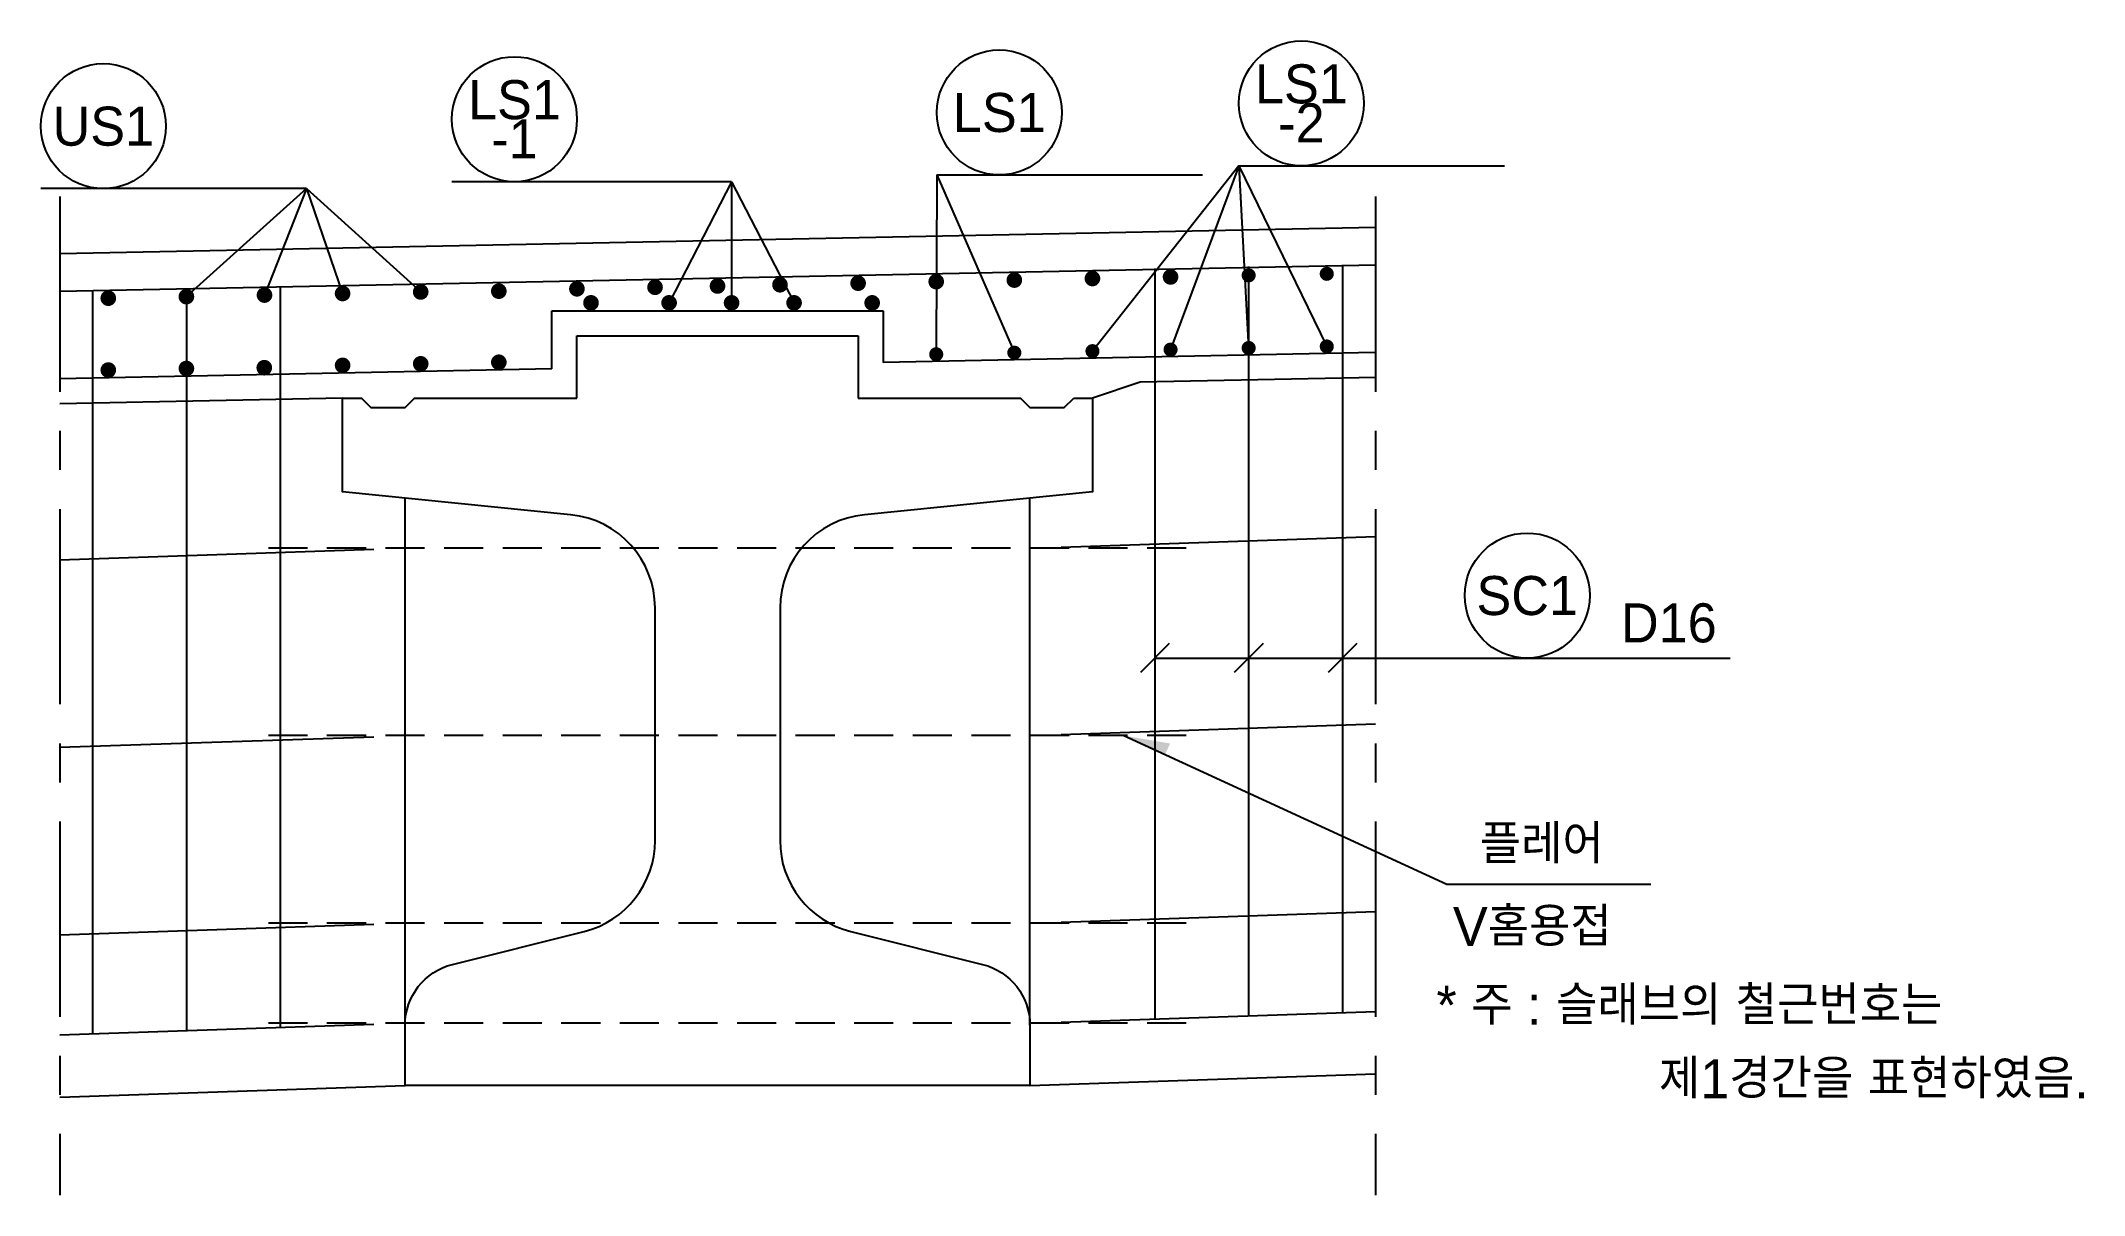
# Model space of a CAD drawing. Extents: x -2166 to 4374, y -3055 to 640.
import ezdxf
from ezdxf.enums import TextEntityAlignment as Align

# ---------------------------------------------------------------- set-up
doc = ezdxf.new("R2010")
doc.units = 0
doc.header["$LTSCALE"] = 500
doc.linetypes.add('CENTER', pattern=[2, 1.25, -0.25, 0.25, -0.25])
doc.linetypes.add('HIDDEN', pattern=[0.375, 0.25, -0.125])
doc.layers.get('0').update_dxf_attribs({"linetype": 'CONTINUOUS'})
doc.styles.add('GHS', font='djdg.shx', dxfattribs={"bigfont": 'ghs.shx'})

# ---------------------------------------------------------------- blocks, each defined once
blk = doc.blocks.new('arw1')
at = {"color": 1}
blk.add_solid([(0, 0), (2.9, 0.78), (2.9, 0)], dxfattribs=at)

msp = doc.modelspace()

# ---------------------------------------------------------------- linework, layer by layer
at = {"color": 1}
for p, q in [((701.9, 210.4), (700, -363.5)), ((701.9, 210.4), (950, -358.5)), ((701.9, 210.4), (1551.9, 210.4)), ((1668.8, 239.5), (1200, -353.5)), ((1668.8, 239.5), (1450, -348.5)), ((1668.8, 239.5), (1700, -343.5)), ((1668.8, 239.5), (1950, -338.5)), ((1668.8, 239.5), (2518.8, 239.5)), ((-1315.8, 166.6), (-2165.8, 166.6)), ((-1315.8, 166.6), (-1700, -179)), ((-1315.8, 166.6), (-1450, -174)), ((-1315.8, 166.6), (-1200, -169)), ((-1315.8, 166.6), (-950, -164)), ((45, 188.9), (-849.9, 188.9)), ((45, 188.9), (-155, -198.9)), ((45, 188.9), (45, -198.9)), ((45, 188.9), (245, -198.9)), ((1446, -1289.6), (1354, -1381.6)), ((1746, -1289.6), (1654, -1381.6)), ((2046, -1289.6), (1954, -1381.6)), ((1400, -1335.6), (2391.6, -1335.6)), ((2391.6, -1335.6), (3241.6, -1335.6)), ((1300.6, -1584), (2334.6, -2059.7)), ((2334.6, -2059.7), (2987.1, -2059.7))]:
    msp.add_line(p, q, dxfattribs=at)
at = {"color": 1, "linetype": 'CENTER'}
for p, q in [((-2105.6, 141.3), (-2105.6, -3054.6)), ((2105.6, 141.3), (2105.6, -3054.6))]:
    msp.add_line(p, q, dxfattribs=at)
at = {"color": 4}
for p, q in [((2105.6, 42.1), (-2105.6, -42.1)), ((-450, -504), (-450, -304)), ((-450, -304), (450, -304)), ((450, -304), (450, -504)), ((1353.2, -452.9), (1200, -504)), ((2105.6, -437.9), (1353.2, -452.9)), ((-1200, -504), (-2105.6, -522.1)), ((-1000, -2510.2), (-1000, -824)), ((1000, -2510.2), (1000, -824)), ((1000, -2704), (2105.6, -2666.6)), ((-2105.6, -2741.4), (-1000, -2704))]:
    msp.add_line(p, q, dxfattribs=at)
at = {"color": 6}
for p, q in [((2105.6, -77.9), (-2105.6, -162.1)), ((2105.6, -77.9), (-2105.6, -162.1)), ((2105.6, -77.9), (-2105.6, -162.1)), ((1400, -89), (1400, -2490.5)), ((1700, -83), (1700, -2480.3)), ((2000, -77), (2000, -2470.2)), ((-2000, -160), (-2000, -2537.8)), ((-1700, -154), (-1700, -2527.7)), ((-1400, -148), (-1400, -2517.5)), ((-530, -410.6), (-530, -224)), ((-530, -224), (530, -224)), ((530, -224), (530, -389.4)), ((2104, -357.9), (530, -389.4)), ((-530, -410.6), (-2105.6, -442.1)), ((1100, -980.6), (2105.6, -946.6)), ((-2105.6, -1021.4), (-1100, -987.4)), ((1100, -1580.6), (2105.6, -1546.6)), ((-2105.6, -1621.4), (-1100, -1587.4)), ((1100, -2180.6), (2105.6, -2146.6)), ((-2105.6, -2221.4), (-1100, -2187.4)), ((1100, -2500.6), (2105.6, -2466.6)), ((-2105.6, -2541.4), (-1100, -2507.4))]:
    msp.add_line(p, q, dxfattribs=at)
at = {"color": 6, "linetype": 'HIDDEN'}
for p, q in [((1500, -984), (-1500, -984)), ((1500, -1584), (-1500, -1584)), ((1500, -2184), (-1500, -2184)), ((1500, -2504), (-1500, -2504))]:
    msp.add_line(p, q, dxfattribs=at)
at = {"color": 7}
for points, const_width in [([(-462.5, -154, 1), (-437.5, -154, 1)], 25), ([(-212.5, -149, 1), (-187.5, -149, 1)], 25), ([(-12.5, -145, 1), (12.5, -145, 1)], 25), ([(187.5, -141, 1), (212.5, -141, 1)], 25), ([(437.5, -136, 1), (462.5, -136, 1)], 25), ([(687.5, -131, 1), (712.5, -131, 1)], 25), ([(937.5, -126, 1), (962.5, -126, 1)], 25), ([(1187.5, -121, 1), (1212.5, -121, 1)], 25), ([(1437.5, -116, 1), (1462.5, -116, 1)], 25), ([(1688.8, -111, 1), (1711.3, -111, 1)], 22.5), ([(1938.8, -106, 1), (1961.3, -106, 1)], 22.5), ([(-1962.5, -184, 1), (-1937.5, -184, 1)], 25), ([(-1712.5, -179, 1), (-1687.5, -179, 1)], 25), ([(-1462.5, -174, 1), (-1437.5, -174, 1)], 25), ([(-1212.5, -169, 1), (-1187.5, -169, 1)], 25), ([(-962.5, -164, 1), (-937.5, -164, 1)], 25), ([(-712.5, -161.5, 1), (-687.5, -161.5, 1)], 25), ([(-417.5, -199, 1), (-392.5, -199, 1)], 25), ([(-167.5, -198.9, 1), (-142.5, -198.9, 1)], 25), ([(32.5, -198.9, 1), (57.5, -198.9, 1)], 25), ([(232.5, -198.9, 1), (257.5, -198.9, 1)], 25), ([(482.5, -199, 1), (507.5, -199, 1)], 25), ([(1438.8, -348.5, 1), (1461.3, -348.5, 1)], 22.5), ([(1688.8, -343.5, 1), (1711.3, -343.5, 1)], 22.5), ([(1938.8, -338.5, 1), (1961.3, -338.5, 1)], 22.5), ([(-1962.5, -414, 1), (-1937.5, -414, 1)], 25), ([(-1712.5, -409, 1), (-1687.5, -409, 1)], 25), ([(-1463.2, -406.5, 1), (-1438.2, -406.5, 1)], 25), ([(-1212.5, -399, 1), (-1187.5, -399, 1)], 25), ([(-962.5, -394, 1), (-937.5, -394, 1)], 25), ([(-712.5, -389, 1), (-687.5, -389, 1)], 25), ([(688.7, -363.5, 1), (711.2, -363.5, 1)], 22.5), ([(938.8, -358.5, 1), (961.3, -358.5, 1)], 22.5), ([(1188.8, -353.5, 1), (1211.3, -353.5, 1)], 22.5)]:
    msp.add_lwpolyline(points, format="xyb", close=True, dxfattribs=dict(at, const_width=const_width))
at = {"color": 4}
msp.add_lwpolyline([(1140, -504), (1200, -504), (1200, -804), (470.1, -877, 0.385314), (200, -1175.5), (200, -1919.8, 0.344151), (427.2, -2210.8), (848.5, -2316.1, -0.344151), (1000, -2510.2), (1000, -2704), (-1000, -2704), (-1000, -2510.2, -0.344151), (-848.5, -2316.1), (-427.2, -2210.8, 0.344151), (-200, -1919.8), (-200, -1175.5, 0.385314), (-470.1, -877), (-1200, -804), (-1200, -504), (-1140, -504), (-1110, -534), (-1000, -534), (-970, -504), (-450, -504)], format="xyb", dxfattribs=at)
msp.add_lwpolyline([(450, -504), (970, -504), (1000, -534), (1110, -534), (1140, -504)], dxfattribs=at)
at = {"color": 1}
for centre in [(-649.9, 388.9), (901.9, 410.4), (1868.8, 439.5), (-1965.8, 366.6), (2591.6, -1135.6)]:
    msp.add_circle(centre, 200, dxfattribs=at)

# ---------------------------------------------------------------- block references
at = {"color": 7, "xscale": 49.99999999998725, "yscale": 50, "zscale": 49.99999999998545, "rotation": 335.2965939248003}
msp.add_blockref('arw1', (1300.6, -1584), dxfattribs=at)

# ---------------------------------------------------------------- texts
at = {"color": 7, "style": 'GHS'}
for p in [(1868.8, 439.5), (-649.9, 388.9)]:
    msp.add_text('LS1', height=125, dxfattribs=at).set_placement(p, align=Align.CENTER)
for s, p in [('LS1', (901.9, 410.4)), ('US1', (-1965.8, 366.6))]:
    msp.add_text(s, height=125, dxfattribs=at).set_placement(p, align=Align.MIDDLE)
for s, p in [('-2', (1868.8, 439.5)), ('-1', (-649.9, 388.9))]:
    msp.add_text(s, height=125, dxfattribs=at).set_placement(p, align=Align.TOP_CENTER)
at = {"style": 'GHS'}
msp.add_text('SC1', height=125, dxfattribs=at).set_placement((2591.6, -1135.6), align=Align.MIDDLE)
for s, p in [('D16', (2891.6, -1285.6)), ('플레어', (2439.9, -1992.9)), ('V홈용접', (2353.8, -2257.7)), ('* 주 : 슬래브의 철근번호는', (2300.9, -2509.1)), ('제1경간을 표현하였음.', (3013.3, -2744.6))]:
    msp.add_text(s, height=125, dxfattribs=at).set_placement(p)

doc.saveas('drawing.dxf')
